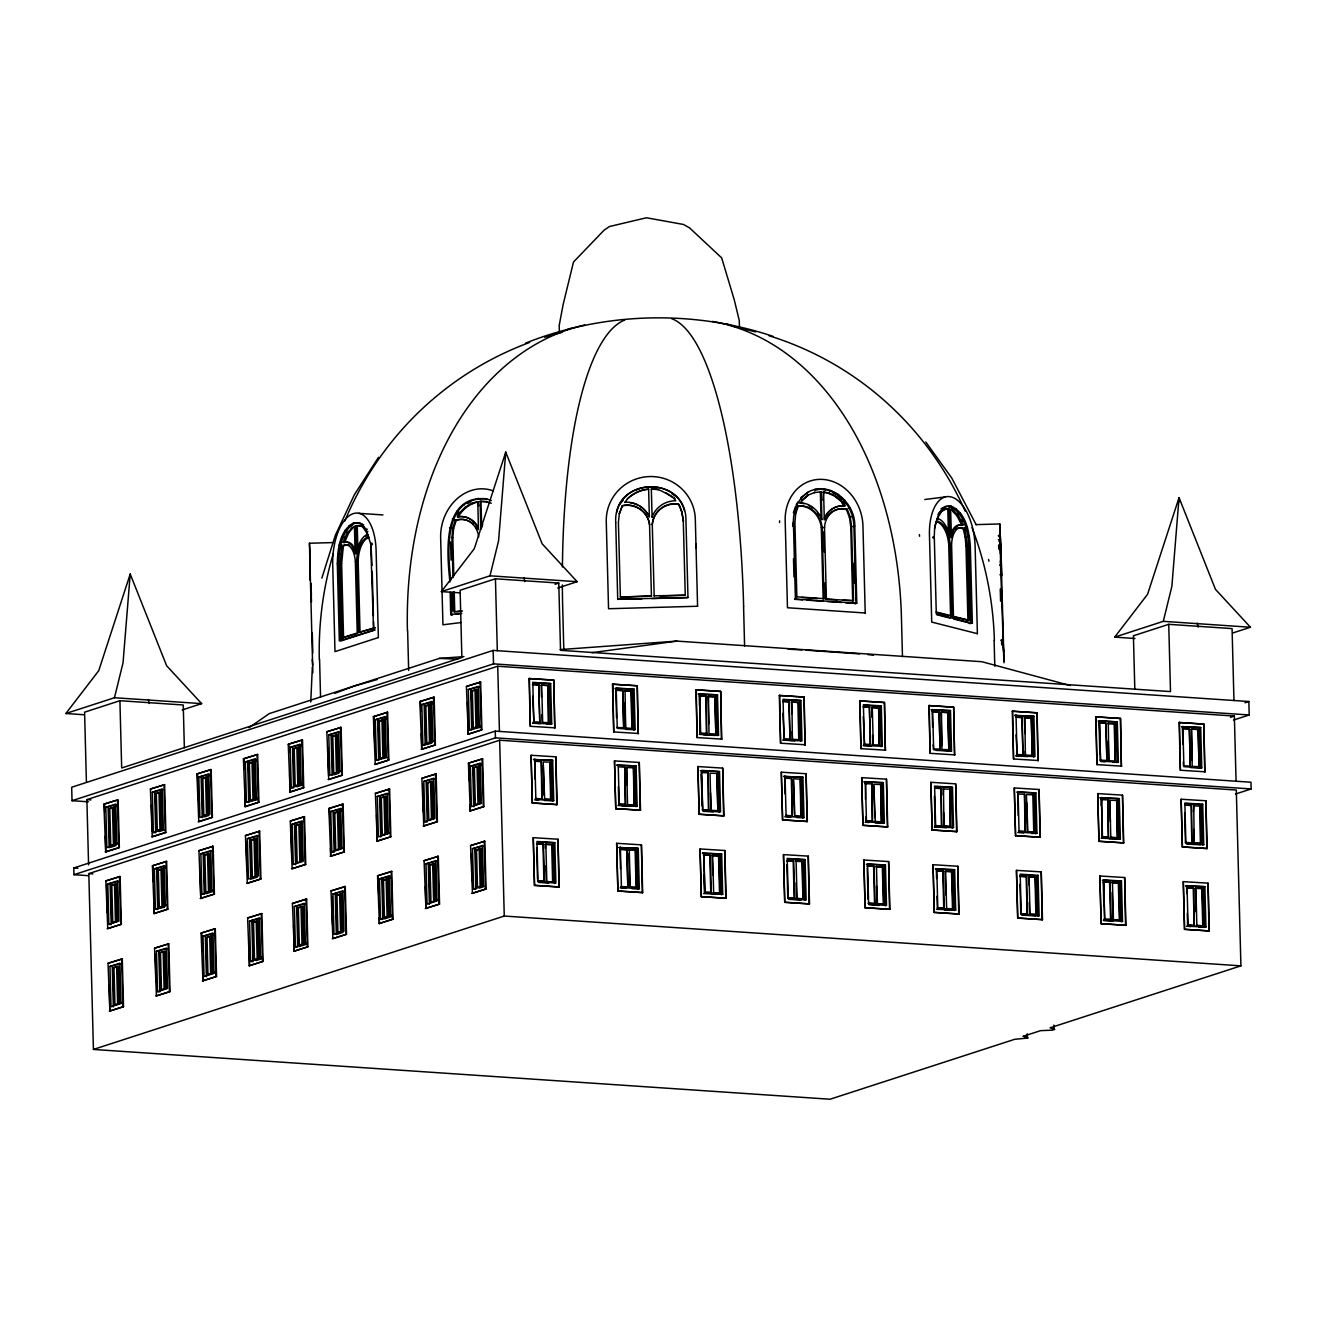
<?xml version="1.0" encoding="UTF-8"?>
<svg xmlns="http://www.w3.org/2000/svg" width="1317" height="1317" viewBox="0 0 1317 1317"><rect width="100%" height="100%" fill="white"/><g stroke="black" fill="none" stroke-linecap="round" stroke-linejoin="round"><path stroke-width="1.5" d="M333.283 542.571L309.446 543.246L312.837 672.757M975.963 524.627L999.817 523.952L1000.591 563.034M1000.36 553.7L1000.08 533.385L1000.574 541.271L998.829 541.303M359.475 522.816L355.014 523.079C341.021 530.8 339.177 549.403 338.831 563.808L340.84 640.984L375.082 629.872L339.325 640.885L337.317 563.692C337.662 549.288 339.506 530.702 353.499 522.964L359.475 522.816L362.274 524.232M356.825 633.707L342.091 637.905L340.148 563.544L341.86 546.127L343.358 546.226A22.504 10.882 -86.1 0 1 349.367 545.337M343.572 638.004L341.63 563.643L343.358 546.226M310.763 702.043L312.343 667.192M130.218 574.047L123.041 662.797L114.464 697.73L65.85 713.518L98.742 670.682L130.218 574.047L166.633 665.743L201.633 703.624L182.19 709.945M505.744 452.126L498.567 540.875L489.99 575.809L441.376 591.596L474.268 548.761L505.744 452.126L542.16 543.822L577.159 581.702L557.717 588.024M449.904 582.032C447.056 553.93 441.211 494.385 486.681 498.83C442.726 495.916 447.846 552.267 450.743 580.237M452.999 577.653L451.945 537.468L452.735 528.298L455.303 520.264L456.176 520.478A22.504 19.096 -75.8 0 1 473.593 524.347M453.805 575.858L452.818 537.682L453.608 528.529L456.176 520.478M802.744 599.877L794.563 599.317L795.419 599.054L793.394 521.861C793.229 510.403 797.987 498.6 807.98 492.36L800.934 497.694L801.773 497.414M798.349 506.008L797.509 506.271A22.504 19.327 72 0 1 821.298 527.491L823.158 598.922L823.998 598.659L822.121 527.228A22.504 19.327 72 0 0 798.349 506.008L795.715 513.498L794.908 522.47L796.851 596.815L796.028 597.095M615.697 522.322C613.426 475.783 686.124 474.976 685.943 520.067L687.984 597.556L651.849 598.56M619.369 513.35L618.397 522.421L620.373 597.062L651.438 596.189L649.544 524.479A22.504 22.175 -5.1 0 0 622.398 505.58L619.385 513.646L622.398 505.58M934.56 528.693L936.025 521.433A22.504 11.293 82.9 0 1 950.199 544.547L952.059 615.977L950.594 616.158L948.734 544.728A22.504 11.293 82.9 0 0 936.124 521.647M1179.538 501.711L1179.044 497.645L1147.568 594.296L1114.676 637.132L1163.29 621.344L1171.867 586.411L1179.044 497.645L1215.459 589.357L1250.459 627.238L1232.959 632.917M321.858 578.114L335.423 535.064L354.372 494.731L378.506 457.312M343.029 542.423L347.326 532.578L354.421 526.142L355.162 554.111A24.908 12.051 -86.1 0 0 343.029 542.423L344.527 542.522A24.908 12.051 -86.1 0 1 356.067 552.103M344.527 542.522L348.807 532.677L352.528 528.265L351.046 528.166M795.682 506.156L793.41 512.659L794.25 512.379M796.851 508.148L794.892 513.778L795.715 513.498M938.939 513.169L934.691 527.475L934.181 537.583L932.716 537.764M456.884 514.749L458.728 511.638L456.966 511.194M477.775 501.629L478.499 529.599A24.908 21.138 -75.8 0 0 457.427 516.676C461.559 509.02 469.165 503.193 477.775 501.629L478.746 505.86M457.427 516.676L458.3 516.906C462.432 509.251 470.037 503.423 478.647 501.859M798.118 501.793L796.258 504.526L797.098 504.246M804.127 503.752A24.908 21.401 72 0 0 799.666 503.127L808.375 495.027L801.823 499.983L802.662 499.703M684.412 510.552C675.407 477.264 623.204 480.079 616.685 512.445M623.254 500.197L619.978 504.016M624.9 502.485C629.806 494.352 639.354 489.809 648.622 489.068L649.347 517.038A24.908 24.562 -5.1 0 0 624.867 502.205M938.116 514.288L942.511 508.609L946.758 506.271L951.384 506.271C966.052 512.955 969.263 531.541 970.316 546.012L972.341 623.204L969.394 623.567M945.705 509.136L941.787 511.309L937.243 518.47A24.908 12.495 82.9 0 1 950.001 537.106L949.261 509.136L944.24 509.317L941.622 510.766M648.639 489.348C640.589 489.529 632.753 494.287 627.353 498.83M249.028 727.692L269.244 713.616L439.351 658.401L463.913 656.607M467.683 503.621L470.548 501.876M635.864 490.105L639.222 488.623M807.123 492.624C829.496 479.487 855.507 502.6 854.766 526.01L856.791 603.202L855.112 603.746M807.551 495.307L815.108 492.311L814.268 492.574L821.199 491.817L821.923 519.787A24.908 21.401 72 0 0 800.506 502.847M334.699 693.384L354.289 686.009L377.205 679.523M525.467 343.194C603.466 311.915 693.203 309.544 772.832 336.296M565.372 330.337L570.87 328.295M184.364 747.793L183.244 704.99L119.913 700.71L84.584 712.184L86.412 782.068M1233.963 700.529L1232.07 628.604L1168.739 624.324L1170.5 691.59L560.532 650.335L558.77 583.069L495.439 578.789L460.11 590.263L461.872 657.529L121.674 767.976L119.913 700.71M342.091 637.905L357.22 632.983L355.36 561.552A22.504 10.882 -86.1 0 0 341.86 546.127M358.553 632.555L375.18 627.748L358.553 632.555L356.693 561.124A22.504 10.882 -86.1 0 1 369.155 537.27M815.272 489.397L814.416 489.677L823.158 488.755M821.199 491.817L820.359 492.081L821.051 518.058M822.96 500.23L823.586 491.982C832.311 493.052 840.328 498.402 844.938 505.86A24.908 21.401 72 0 0 824.31 519.952L823.586 491.982M829.447 491.011L831.109 490.467M822.746 492.245L829.726 493.299M555.05 584.287L558.77 583.069M838.583 494.435L836.921 494.978L842.106 499.703M828.887 493.562L836.624 496.937M845.07 500.345L843.39 500.888L845.415 503.884M835.785 497.217L842.6 502.403M793.394 521.861L792.653 526.191M824.343 517.993A24.908 21.401 72 0 1 844.098 506.123L844.938 505.86M848.444 508.378L850.123 507.835M825.874 519.079A22.504 19.327 72 0 1 846.436 509.58L847.259 509.317L850.288 517.186L851.572 526.29L853.515 600.651L842.995 600.272M852.692 600.931L850.749 526.57L849.449 517.466L850.288 517.186M851.72 516.923L853.4 516.379M821.298 527.491L822.121 527.228M823.685 527.656L824.508 527.393A22.504 19.327 72 0 1 847.259 509.317M850.749 526.57L851.572 526.29M853.087 526.553L854.766 526.01M1233.601 720.037L1249.207 714.966L1248.862 701.517L493.151 650.417L71.678 787.253L72.023 800.703L88.404 801.806M72.023 800.703L493.513 663.867L1249.207 714.966M88.585 864.857L86.873 799.617L497.727 666.237L1234.358 716.053L1236.07 781.277M103.878 804.16L118.102 799.765L119.353 847.539L105.739 851.951L103.878 804.16L116.159 800.407M150.401 789.048L164.625 784.669L165.876 832.426L152.262 836.855L150.401 789.048L164.625 784.669M196.908 773.952L211.148 769.556L212.399 817.33L198.785 821.742L196.908 773.952L211.148 769.556M243.431 758.839L257.671 754.46L258.922 802.218L245.308 806.646L243.431 758.839L257.671 754.46M288.258 744.286L302.498 739.907L303.75 787.665L290.135 792.093L288.258 744.286L302.498 739.907M326.846 731.758L341.087 727.379L342.338 775.137L328.723 779.565L326.846 731.758L341.087 727.379M373.37 716.662L387.61 712.267L388.861 760.041L375.246 764.453L373.37 716.662L387.61 712.267M419.893 701.549L434.133 697.17L435.384 744.928L421.753 749.357L419.893 701.549L434.133 697.17M466.416 686.453L480.656 682.058L481.907 729.832L468.276 734.244L466.416 686.453L480.656 682.058M105.804 807.255L115.764 804.029L116.818 844.378L106.858 847.621L105.804 807.255L116.423 804.72M152.311 792.159L162.287 788.916L163.341 829.282L153.381 832.525L152.311 792.159L162.946 789.624M198.834 777.046L208.81 773.82L209.864 814.169L199.904 817.413L198.834 777.046L209.469 774.511M245.357 761.95L255.333 758.707L256.387 799.073L246.427 802.316L245.357 761.95L255.975 759.415M290.184 747.398L300.161 744.154L301.214 784.52L291.255 787.747L290.184 747.398L300.819 744.862M328.773 734.87L338.749 731.626L339.802 771.992L329.843 775.219L328.773 734.87L339.407 732.334M375.296 719.757L385.272 716.53L386.325 756.88L376.366 760.123L375.296 719.757L385.914 717.222M421.819 704.661L431.795 701.418L432.849 741.784L422.889 745.01L421.819 704.661L432.437 702.126M468.342 689.548L478.318 686.322L479.372 726.671L469.395 729.914L468.342 689.548L478.96 687.013M108.916 808.704L112.472 807.551L113.443 844.839L109.887 845.991L108.916 808.704L113.361 807.617M113.805 807.123L114.694 807.189L115.666 844.46L114.777 844.411L113.805 807.123L117.361 805.971M160.855 829.792L156.41 830.895L155.439 793.608L159.884 792.505L160.032 798.398M201.945 778.495L206.407 777.409L201.945 778.495L202.933 815.783L207.378 814.696L207.016 800.95M206.835 776.915L207.74 776.981L208.712 814.252L207.823 814.202L206.835 776.915L210.407 775.762M248.469 763.399L252.041 762.247L253.012 799.518L249.456 800.687L248.469 763.399L252.93 762.296M253.358 761.802L254.263 761.868L255.235 799.156L254.346 799.09L253.358 761.802L256.93 760.65M293.296 748.846L296.868 747.694L297.84 784.965L294.284 786.134L293.296 748.846L297.757 747.743M298.185 747.249L299.091 747.315L300.062 784.603L299.173 784.537L298.185 747.249L301.758 746.097M337.317 772.503L332.872 773.606L331.884 736.318L336.345 735.215L336.493 741.109M378.407 721.206L382.868 720.119L378.407 721.206L379.395 758.493L383.84 757.407L383.477 743.661M384.284 756.913L383.296 719.625L386.869 718.473M424.93 706.11L428.502 704.957L429.474 742.228L425.918 743.397L424.93 706.11L429.391 705.007M429.819 704.513L430.725 704.579L431.696 741.866L430.807 741.8L429.819 704.513L433.392 703.36M476.886 727.198L472.441 728.285L471.453 690.997L475.914 689.91L476.112 697.763M155.439 793.608L159.884 792.505M331.884 736.318L336.345 735.215M471.453 690.997L475.914 689.91M555.099 727.84L530.323 726.293L529.072 678.535L553.848 680.082L554.753 727.955L553.848 680.082M538.785 684.988L539.772 722.276L538.785 684.988L532.414 684.56M541.485 696.923L541.172 685.153L548.053 685.416L548.53 722.868L548.053 685.416M533.484 682.897L550.671 683.556L551.724 723.922L546.456 724.07M825.117 582.756L825.545 599.087L853.515 600.651M114.777 844.411L118.332 843.259M156.41 830.895L159.966 829.726L158.995 792.455M202.933 815.783L207.378 814.696M254.346 799.09L257.902 797.937M299.173 784.537L302.729 783.385M332.872 773.606L336.428 772.437L335.456 735.166M337.761 772.009L338.65 772.075L337.679 734.787L336.773 734.721L337.761 772.009L341.317 770.857M379.395 758.493L383.84 757.407M430.807 741.8L434.363 740.648M472.441 728.285L475.997 727.132L475.025 689.845M477.33 726.704L478.219 726.754L477.248 689.482L476.342 689.417L477.33 726.704L480.886 725.535M109.887 845.991L114.332 844.905L113.443 844.839M249.456 800.687L253.901 799.584L253.012 799.518M294.284 786.134L298.729 785.031L297.84 784.965M425.918 743.397L430.363 742.294L429.474 742.228M638.515 733.487L613.738 731.939L612.487 684.182L637.263 685.713L638.169 733.585L637.263 685.713M110.826 847.243L115.814 845.613M159.011 831.603L163.999 829.973M203.872 817.034L208.86 815.404M246.427 802.316L257.045 799.765M296.885 786.825L301.873 785.212M333.81 774.84L338.798 773.227M376.366 760.123L386.984 757.588M426.856 744.632L431.844 743.018M469.395 729.914L480.03 727.379M105.13 851.918L119.353 847.539M151.636 836.805L165.876 832.426M198.159 821.709L212.399 817.33M244.682 806.597L258.922 802.218M289.51 792.044L303.75 787.665M328.098 779.516L342.338 775.137M374.621 764.42L388.861 760.041M421.144 749.307L435.384 744.928M467.667 734.211L481.907 729.832M616.537 717.666L615.829 690.207L622.711 690.47L623.682 727.758L622.711 690.47M88.305 875.673L73.966 874.702L73.785 867.969L495.274 731.133L1250.969 782.232L1251.15 788.949L1235.544 794.019M631.469 691.063L624.587 690.799L631.469 691.063L631.946 728.515L630.975 691.227M532.71 696.331L533.879 721.683M614.924 688.412L634.086 689.203L635.14 729.552L625.904 729.437M551.724 723.922L532.562 723.132L540.513 723.659M530.323 726.293L529.418 678.436M549.041 722.704L542.16 722.44L541.945 714.588M73.966 874.702L495.439 737.849L1251.15 788.949M88.815 873.615L499.653 740.22L1236.301 790.035L1240.91 965.855L1050.061 1027.82L1054.769 1029.384L1052.382 1030.157L1040.578 1030.651L1022.93 1036.38L1026.503 1036.627L1024.791 1037.187L1028.149 1038.026L1014.666 1039.311L830.056 1099.234L93.425 1049.435L88.815 873.615L92.914 873.895M105.887 880.892L120.11 876.513L121.362 924.271L107.747 928.699L105.887 880.892L120.11 876.513M152.41 865.796L166.633 861.4L167.885 909.174L154.27 913.586L152.41 865.796L166.633 861.4M198.933 850.683L213.156 846.304L214.408 894.062L200.793 898.49L198.933 850.683L213.156 846.304M245.439 835.587L259.679 831.192L260.931 878.966L247.316 883.378L245.439 835.587L259.679 831.192M290.283 821.034L304.507 816.639L305.758 864.413L292.144 868.825L290.283 821.034L304.507 816.639M328.871 808.506L343.095 804.111L344.346 851.885L330.732 856.297L328.871 808.506L343.095 804.111M375.378 793.394L389.618 789.015L390.869 836.772L377.255 841.201L375.378 793.394L389.618 789.015M421.901 778.298L436.141 773.902L437.392 821.676L423.778 826.088L421.901 778.298L436.141 773.902M468.424 763.185L482.664 758.806L483.915 806.564L470.284 810.992L468.424 763.185L482.664 758.806M721.93 739.117L697.154 737.586L695.903 689.812L720.679 691.359L721.584 739.232L720.679 691.359M107.813 884.003L117.773 880.76L118.826 921.126L108.867 924.353L107.813 884.003L118.431 881.468M154.336 868.891L164.296 865.664L165.349 906.014L155.39 909.257L154.336 868.891L164.954 866.356M200.843 853.795L210.819 850.552L211.872 890.918L201.913 894.144L200.843 853.795L211.477 851.259M247.366 838.682L257.342 835.455L258.395 875.805L248.436 879.048L247.366 838.682L258 836.147M292.193 824.129L302.169 820.903L303.223 861.252L293.263 864.495L292.193 824.129L302.828 821.594M330.781 811.601L340.757 808.375L341.811 848.724L331.851 851.967L330.781 811.601L341.416 809.066M377.304 796.505L387.28 793.262L388.334 833.628L378.374 836.855L377.304 796.505L387.939 793.953M423.827 781.393L433.803 778.166L434.857 818.515L424.897 821.759L423.827 781.393L434.445 778.857M470.35 766.296L480.326 763.053L481.38 803.419L471.42 806.646L470.35 766.296L480.968 763.745M717.502 694.833L698.339 694.043L717.502 694.833L718.555 735.199L717.255 735.61L716.201 695.261M110.924 885.452L114.48 884.3L115.452 921.571L111.896 922.74L110.924 885.452L115.369 884.349M157.447 870.339L161.003 869.187L161.975 906.475L158.419 907.627L157.447 870.339L161.892 869.253M162.337 868.759L163.226 868.825L164.197 906.096L163.308 906.047L162.337 868.759L165.893 867.607M207.526 854.091L208.498 891.362L204.942 892.531L203.97 855.243L207.526 854.091L208.415 854.14L208.728 865.911M250.477 840.131L254.938 839.044L250.477 840.131L251.465 877.418L252.354 877.484L251.382 840.197M295.321 825.578L299.766 824.491L295.321 825.578L296.292 862.865L297.181 862.931L296.21 825.644M333.909 813.05L337.465 811.898L338.436 849.185L334.88 850.338L333.909 813.05L338.354 811.963M338.798 811.47L339.687 811.519L340.659 848.807L339.77 848.757L338.798 811.47L342.354 810.317M385.848 834.138L381.403 835.241L380.415 797.954L383.988 796.785L384.877 796.851L385.239 810.597M426.938 782.841L431.4 781.755L426.938 782.841L427.926 820.129L432.371 819.026L432.174 811.19M473.462 767.745L477.034 766.593L478.005 803.864L474.449 805.033L473.462 767.745L477.923 766.642M478.351 766.148L479.256 766.214L480.228 803.502L479.339 803.436L478.351 766.148L481.923 764.996M203.97 855.243L208.415 854.14M380.415 797.954L384.877 796.851M699.492 705.649L699.228 695.837L706.11 696.117L706.587 733.553L706.11 696.117M708.727 723.906L708.003 696.43L714.884 696.709L715.855 733.981L714.884 696.709M531.08 755.283L532.331 803.041L531.08 755.283L555.856 756.814L557.107 804.588L532.331 803.041M616.8 727.478L623.682 727.758M613.738 731.939L612.833 684.066M624.9 702.57L625.559 728.071L625.081 690.635M552.679 760.304L533.517 759.514L552.679 760.304L553.733 800.654L544.497 800.538M534.883 778.956L534.916 761.144M555.856 756.814L556.762 804.687M541.303 761.572L541.781 799.024L535.393 798.579L542.275 798.859L541.303 761.572L534.422 761.292M550.062 762.164L550.539 799.617L544.168 799.172L551.049 799.452L550.062 762.164L543.18 761.901L544.662 799.007M805.346 744.763L780.569 743.216L779.318 695.458L804.094 697.006L805 744.879L804.094 697.006M789.031 701.912L790.002 739.199L789.031 701.912L782.644 701.484M163.308 906.047L166.864 904.878M213.387 889.782L209.831 890.934L208.86 853.646L209.749 853.712L210.72 891M251.465 877.418L255.91 876.332L255.712 868.479M296.292 862.865L300.737 861.762L300.49 851.951M339.77 848.757L343.325 847.588M381.403 835.241L384.959 834.073L383.988 796.785M386.293 833.645L387.182 833.71L386.21 796.423L385.305 796.357L386.293 833.645L389.848 832.492M427.926 820.129L432.371 819.026M791.731 713.847L791.418 702.076L798.3 702.34L798.777 739.792L798.3 702.34M116.094 911.825L116.34 921.637L112.785 922.789L111.813 885.501M334.88 850.338L339.325 849.235L338.436 849.185M474.449 805.033L478.894 803.93L478.005 803.864M155.39 909.257L164.345 907.248M205.88 893.766L212.531 891.609M257.391 877.04L250.74 879.196L249.687 838.847M614.496 760.913L615.747 808.687L614.496 760.913L639.272 762.461L640.523 810.218L615.747 808.687M700.002 725.272L700.216 733.125L699.739 695.672M783.73 699.821L800.901 700.479L801.971 740.845L782.808 740.055L794.711 740.862M699.393 734.409L718.555 735.199M107.138 928.65L121.362 924.271M153.661 913.554L167.885 909.174M200.168 898.441L214.408 894.062M246.691 883.345L260.931 878.966M291.534 868.792L305.758 864.413M330.123 856.264L344.346 851.885M376.629 841.151L390.869 836.772M423.152 826.055L437.392 821.676M469.675 810.943L483.915 806.564M697.154 737.586L696.249 689.713M636.095 765.934L616.932 765.144L636.095 765.934L637.148 806.3L621.953 805.774M618.332 766.774L624.719 767.202L625.69 804.489L618.809 804.226L618.348 786.562M624.719 767.202L625.196 804.654M639.272 762.461L640.177 810.334M626.596 767.531L627.567 804.819L634.465 805.082L633.477 767.811L626.596 767.531L627.057 785.195M633.477 767.811L633.954 805.247M885.715 750.196L860.939 748.649L859.688 700.891L884.464 702.438L885.37 750.311L884.464 702.438M869.401 707.344L870.389 744.632L869.401 707.344L863.03 706.916M872.052 717.321L871.788 707.509L878.669 707.772L879.147 745.224L878.669 707.772M880.003 706.34L881.287 705.912L882.341 746.278L881.057 746.69L880.003 706.34L864.1 705.253M697.911 766.56L699.162 814.318L697.911 766.56L722.687 768.107L723.938 815.865L699.162 814.318M782.957 713.254L784.125 738.607M780.569 743.216L779.664 695.343M792.192 731.511L792.39 739.364L791.912 701.912M108.043 963.287L122.283 958.908L123.518 1006.665L109.904 1011.094L108.043 963.287L122.283 958.908M154.566 948.191L168.79 943.812L170.041 991.569L156.427 995.998L154.566 948.191L168.79 943.812M201.089 933.078L215.313 928.699L216.564 976.457L202.95 980.885L201.089 933.078L215.313 928.699M247.612 917.982L261.836 913.603L263.087 961.361L249.473 965.789L247.612 917.982L261.836 913.603M292.44 903.429L306.663 899.05L307.915 946.808L294.3 951.22L292.44 903.429L306.663 899.05M331.028 890.901L345.252 886.522L346.503 934.28L332.888 938.692L331.028 890.901L345.252 886.522M377.551 875.789L391.775 871.41L393.026 919.167L379.411 923.596L377.551 875.789L391.775 871.41M424.074 860.692L438.298 856.313L439.549 904.071L425.934 908.483L424.074 860.692L438.298 856.313M470.581 845.58L484.821 841.201L486.072 888.959L472.457 893.387L470.581 845.58L484.821 841.201M109.969 966.398L119.929 963.171L120.983 1003.521L111.023 1006.764L109.969 966.398L120.588 963.863M156.493 951.302L166.452 948.059L167.506 988.425L157.546 991.652L156.493 951.302L167.111 948.75M203.016 936.189L212.975 932.963L214.029 973.312L204.069 976.556L203.016 936.189L213.634 933.654M249.522 921.093L259.498 917.85L260.552 958.216L250.592 961.443L249.522 921.093L260.157 918.542M294.366 906.54L304.326 903.297L305.379 943.647L295.42 946.89L294.366 906.54L304.984 903.989M332.954 893.996L342.914 890.769L343.967 931.119L334.008 934.362L332.954 893.996L343.572 891.461M379.477 878.9L389.437 875.657L390.49 916.023L380.531 919.266L379.477 878.9L390.095 876.365M425.984 863.804L435.96 860.561L437.014 900.91L427.054 904.153L425.984 863.804L436.618 861.252M472.507 848.691L482.483 845.448L483.537 885.814L473.577 889.057L472.507 848.691L483.125 846.156M708.612 810.301L708.134 772.849L708.612 810.301L702.224 809.873M722.687 768.107L723.593 815.964M1168.739 624.324L1133.41 635.782L1134.81 688.791M118.514 1004.031L114.052 1005.134L113.081 967.847L116.637 966.694L117.526 966.744L117.888 980.49M159.604 952.751L164.049 951.648L159.604 952.751L160.575 990.022L165.02 988.935L164.823 981.083M206.127 937.638L209.683 936.486L210.654 973.773L207.098 974.926L206.127 937.638L210.572 936.535M211.016 936.058L211.905 936.107L212.877 973.395L211.988 973.329L211.016 936.058L214.572 934.889M256.206 921.373L257.177 958.661L253.621 959.813L252.65 922.542L256.206 921.373L257.095 921.439L257.457 935.169M301.033 906.82L302.005 944.108L298.449 945.26L297.477 907.973L301.033 906.82L301.922 906.886L302.235 918.657M336.065 895.445L340.51 894.358L336.065 895.445L337.037 932.732L337.926 932.798L336.954 895.511M382.589 880.349L386.144 879.196L387.116 916.467L383.56 917.636L382.589 880.349L387.033 879.246M392.005 914.887L388.449 916.039L387.478 878.752L391.034 877.599M434.528 901.437L430.083 902.524L429.095 865.236L432.667 864.084L433.556 864.15L433.968 879.838M475.618 850.14L480.079 849.037L475.618 850.14L476.606 887.428L481.051 886.325L480.952 882.406M113.081 967.847L117.526 966.744M252.65 922.542L257.095 921.439M297.477 907.973L301.922 906.886M429.095 865.236L433.556 864.15M618.809 804.226L625.69 804.489M700.348 770.791L719.51 771.581L720.564 811.93L702.685 810.729L701.632 770.363L719.51 771.581M617.986 805.51L637.148 806.3M716.892 773.441L717.864 810.729L716.892 773.441L710.011 773.178L710.982 810.465L710.522 792.801M954.907 754.871L930.131 753.34L928.88 705.566L953.656 707.114L954.562 754.987L953.656 707.114M533.253 837.678L534.504 885.436L533.253 837.678L558.013 839.225L559.264 886.983L534.504 885.436M950.479 710.587L931.317 709.797L950.479 710.587L951.533 750.953L936.338 750.427M932.617 727.297L932.206 711.592L939.087 711.871L940.075 749.143L939.087 711.871M941.853 745.554L940.98 712.184L947.861 712.464L948.833 749.735L947.861 712.464M543.46 843.967L536.579 843.703L543.46 843.967L544.431 881.254L537.55 880.974L544.431 881.254M558.013 839.225L558.935 887.082M545.452 848.214L545.337 844.296L552.218 844.559L552.696 882.011L552.218 844.559M537.665 842.04L554.836 842.699L555.889 883.048L538.011 881.847L536.957 841.481L554.836 842.699M863.277 716.728L864.495 744.039M882.341 746.278L863.178 745.488L871.13 746.015M781.327 772.206L782.578 819.964L781.327 772.206L806.103 773.737L807.354 821.495L782.578 819.964M879.657 745.06L872.776 744.796L872.513 734.985M860.939 748.649L860.034 700.776M802.926 777.211L783.747 776.437L802.926 777.211L803.979 817.577L796.719 817.594M785.064 793.921L785.162 778.051M791.533 778.495L792.011 815.931L791.533 778.495L784.652 778.215M806.103 773.737L807.008 821.61M800.308 779.088L800.785 816.524L794.398 816.096L801.279 816.375L800.308 779.088L793.427 778.808L794.892 815.931M1038.323 760.518L1013.547 758.971L1012.296 711.213L1037.072 712.76L1037.977 760.633L1037.072 712.76M114.052 1005.134L117.608 1003.982L116.637 966.694M118.942 1003.538L119.831 1003.603L118.859 966.316L117.97 966.266L118.942 1003.538L122.497 1002.385M160.575 990.022L165.02 988.935M211.988 973.329L215.544 972.176M258.511 958.233L259.4 958.299L258.428 921.011L257.539 920.945L258.511 958.233L262.067 957.08M306.894 942.528L303.338 943.68L302.367 906.392L303.256 906.458L304.227 943.729M337.037 932.732L341.482 931.646L341.333 925.752M430.083 902.524L433.639 901.371L432.667 864.084M434.972 900.943L435.861 900.993L434.89 863.722L434.001 863.656L434.972 900.943L438.528 899.791M476.606 887.428L481.051 886.325M207.098 974.926L211.543 973.823L210.654 973.773M256.222 960.521L261.21 958.908M299.387 946.511L306.038 944.355M342.963 932.37L336.312 934.527L335.259 894.161M384.498 918.871L391.149 916.714M479.207 888.135L484.195 886.506M616.652 843.308L617.903 891.082L616.652 843.308L641.428 844.856L642.68 892.613L617.903 891.082M1033.878 716.234L1014.716 715.444L1033.878 716.234L1034.948 756.6L1015.786 755.81L1027.688 756.6M109.295 1011.061L123.518 1006.665M155.818 995.948L170.041 991.569M202.341 980.852L216.564 976.457M248.864 965.74L263.087 961.361M293.691 951.187L307.915 946.808M332.279 938.659L346.503 934.28M378.802 923.546L393.026 919.167M425.309 908.45L439.549 904.071M471.832 893.338L486.072 888.959M638.251 848.329L619.089 847.539L638.251 848.329L639.305 888.695L632.061 888.712M1022.008 717.666L1022.98 754.954L1022.008 717.666L1015.621 717.238M620.505 868.957L619.994 849.333L626.876 849.613L627.847 886.884L626.876 849.613M1024.807 733.52L1024.396 717.831L1031.277 718.094L1032.248 755.382L1031.277 718.094M933.078 744.961L933.687 748.715M641.428 844.856L642.334 892.728M635.634 850.206L628.752 849.926L635.634 850.206L636.621 887.477L629.74 887.214L636.621 887.477M930.131 753.34L929.226 705.468M861.697 777.639L862.948 825.397L861.697 777.639L886.473 779.17L887.724 826.928L862.948 825.397M553.206 881.847L546.325 881.567L545.913 865.878M883.295 782.66L864.133 781.87L883.295 782.66L884.349 823.01L875.114 822.895M865.45 799.353L865.532 783.5M872.397 821.364L871.92 783.928L872.397 821.364L866.01 820.935L865.911 817.017M886.473 779.17L887.378 827.043M880.678 784.52L881.155 821.956L874.784 821.528L881.666 821.808L880.678 784.52L873.797 784.241L875.278 821.364M1121.738 766.148L1096.962 764.617L1095.711 716.86L1120.487 718.391L1121.393 766.264L1120.487 718.391M700.068 848.955L701.319 896.712L700.068 848.955L724.844 850.502L726.095 898.26L701.319 896.712M93.425 1049.435L504.263 916.039L1240.91 965.855M1099.86 754.279L1099.036 722.868L1105.918 723.148L1106.889 760.436L1105.918 723.148M721.667 853.976L702.504 853.186L721.667 853.976L722.72 894.342L711.493 894.078M1114.692 723.741L1107.811 723.461L1114.692 723.741L1115.17 761.177L1114.182 723.906M710.291 855.243L703.41 854.98L710.291 855.243L711.262 892.531L705.978 892.366M930.889 782.314L932.14 830.072L930.889 782.314L955.665 783.845L956.916 831.62L932.14 830.072M1016.082 734.902L1017.103 754.361M1098.131 721.09L1117.293 721.881L1118.363 762.23L1113.095 762.378M724.844 850.502L725.749 898.375M712.678 875.196L712.168 855.573L719.049 855.836L720.02 893.124L713.139 892.86L720.02 893.124M1013.547 758.971L1012.641 711.098M1025.268 751.184L1025.367 755.118L1024.889 717.666M712.168 855.573L719.049 855.836M934.724 788.175L941.112 788.603L941.589 826.055L935.202 825.611L934.428 796.176M941.112 788.603L941.589 826.055M955.665 783.845L956.57 831.718M943.137 794.81L943.482 788.768L943.96 826.203L943.598 812.474M935.3 786.677L952.487 787.336L953.541 827.685L934.379 826.895L946.297 827.702M950.347 826.648L949.87 789.196L950.347 826.648L943.96 826.203M866.01 820.935L872.891 821.215M1205.137 771.795L1180.378 770.247L1179.127 722.49L1203.886 724.037L1204.808 771.91L1203.886 724.037M1244.96 702.784L1248.862 701.517M783.483 854.601L784.734 902.359L783.483 854.601L808.259 856.132L809.511 903.906L784.734 902.359M1200.709 727.511L1181.547 726.721L1200.709 727.511L1201.763 767.877L1190.552 767.613M1182.864 744.22L1182.452 728.515L1189.333 728.778L1190.305 766.066L1189.333 728.778M1192.033 760.502L1191.226 729.108L1198.108 729.371L1199.079 766.659L1198.108 729.371M1230.457 717.321L1234.358 716.053M1014.304 787.945L1015.555 835.719L1014.304 787.945L1039.08 789.492L1040.331 837.25L1015.555 835.719M793.69 860.89L786.809 860.627L793.69 860.89L794.678 898.178L787.796 897.898M808.259 856.132L809.165 904.005M802.465 861.483L795.583 861.219L802.465 861.483L802.942 898.935L801.971 861.647M1096.962 764.617L1096.057 716.744M1108.272 741.125L1108.782 760.749L1108.305 723.313M711.262 892.531L704.381 892.268L703.92 874.603M787.895 858.964L805.082 859.622L806.136 899.972L788.257 898.77L787.204 858.404L805.082 859.622M703.558 893.552L722.72 894.342M1018.206 815.552L1018.14 793.805M1024.511 794.25L1024.988 831.685L1018.617 831.257L1025.499 831.521L1024.511 794.25L1017.629 793.97M1039.08 789.492L1039.986 837.365M935.202 825.611L942.083 825.891M1016.724 792.175L1035.903 792.966L1036.956 833.332L1031.688 833.48M1033.763 832.278L1033.285 794.842L1033.763 832.278L1027.375 831.85L1026.601 802.415M863.87 860.034L865.104 907.792L863.87 860.034L888.629 861.565L889.88 909.339L865.104 907.792M874.076 866.323L867.195 866.059L874.076 866.323L875.048 903.61L868.166 903.33M888.629 861.565L889.551 909.438M1097.719 793.591L1098.971 841.349L1097.719 793.591L1122.496 795.139L1123.747 842.896L1098.971 841.349M882.834 866.915L875.953 866.652L882.834 866.915L883.822 904.203L876.941 903.923L876.48 886.275M866.29 864.265L885.452 865.055L886.506 905.405L868.627 904.203L867.574 863.837L885.452 865.055M1180.378 770.247L1179.456 722.375M1119.302 798.612L1100.139 797.822L1119.302 798.612L1120.372 838.978L1109.144 838.715M796.143 882.802L796.555 898.49L803.436 898.77M1101.21 805.494L1101.539 799.452L1102.016 836.904L1101.671 823.158M1108.404 837.332L1107.926 799.88L1108.404 837.332L1102.016 836.904M1122.496 795.139L1123.401 843.012M1109.819 800.209L1110.791 837.497L1117.672 837.76L1116.701 800.473L1109.819 800.209L1110.379 821.792M1116.701 800.473L1117.178 837.925M1027.375 831.85L1034.257 832.114M933.045 864.709L934.296 912.467L933.045 864.709L957.821 866.257L959.072 914.014L934.296 912.467M954.644 869.73L935.482 868.94L954.644 869.73L955.698 910.096L944.47 909.833M936.585 878.587L936.387 870.735L943.268 870.998L944.24 908.286L937.358 908.022L937.046 896.235M936.387 870.735L943.268 870.998M957.821 866.257L958.727 914.13M945.771 894.869L945.145 871.327L952.026 871.591L952.998 908.878L946.116 908.615L952.998 908.878M945.145 871.327L952.026 871.591M1181.135 799.238L1182.386 846.996L1181.135 799.238L1205.911 800.769L1207.146 848.527L1182.386 846.996M876.941 903.923L883.822 904.203M1184.954 805.099L1191.342 805.527L1191.819 842.962L1185.432 842.534L1184.674 813.099M1191.342 805.527L1191.819 842.962M1205.911 800.769L1206.816 848.642M1193.383 811.733L1193.729 805.691L1194.206 843.127L1193.844 829.397M1201.433 804.671L1202.717 804.259L1203.771 844.609L1202.487 845.037L1201.433 804.671L1185.547 803.6M1101.193 838.188L1120.372 838.978M1200.594 843.555L1200.116 806.119L1200.594 843.555L1194.206 843.127M1016.461 870.356L1017.712 918.114L1016.461 870.356L1041.237 871.887L1042.488 919.645L1017.712 918.114M1026.667 876.645L1019.786 876.365L1026.667 876.645L1027.145 914.08L1020.774 913.652L1020 884.217M1041.237 871.887L1042.142 919.76M1028.758 884.81L1028.561 876.957L1035.442 877.237L1036.413 914.525L1029.532 914.245L1029.236 902.474M937.358 908.022L944.24 908.286M1036.759 875.789L1038.059 875.377L1039.113 915.727L1037.812 916.155L1036.759 875.789L1020.873 874.718M936.535 909.306L955.698 910.096M1028.561 876.957L1035.442 877.237M1185.432 842.534L1192.313 842.814M1099.876 875.986L1101.127 923.744L1099.876 875.986L1124.652 877.534L1125.903 925.291L1101.127 923.744M1103.827 905.553L1103.202 882.011L1110.083 882.275L1111.071 919.562L1104.189 919.299L1111.071 919.562M1103.202 882.011L1110.083 882.275M1124.652 877.534L1125.558 925.407M1118.857 882.867L1111.976 882.604L1118.857 882.867L1119.829 920.155L1116.141 920.106M1020.774 913.652L1027.655 913.932M1120.174 881.435L1121.458 881.007L1122.528 921.373L1121.228 921.785L1120.174 881.435L1102.296 880.217M1029.532 914.245L1036.413 914.525M1183.292 881.633L1184.543 929.39L1183.292 881.633L1208.068 883.164L1209.319 930.938L1184.543 929.39M1204.874 886.654L1185.712 885.864L1204.874 886.654L1205.944 927.003L1198.684 927.02M1186.765 893.535L1186.617 887.658L1193.498 887.921L1193.976 925.374L1193.498 887.921M1208.068 883.164L1208.973 931.037M1196.001 911.792L1195.392 888.251L1202.273 888.514L1203.244 925.802L1196.363 925.522L1203.244 925.802M1195.392 888.251L1202.273 888.514M1119.829 920.155L1112.947 919.892L1112.223 892.416M1187.292 913.158L1187.588 924.929L1194.47 925.209M1205.944 927.003L1186.765 926.213L1190.749 926.493M591.942 652.689L676.889 641.099L981.873 661.71L1070.309 685.564M924.797 499.489L945.26 496.937M951.384 506.271L948.421 506.633L953.113 509.004L956.06 508.625M942.511 508.609L941.029 508.806L945.277 506.452L949.886 506.452C964.571 513.136 967.765 531.739 968.835 546.209L970.859 623.385L953.788 619.056M944.24 509.317L949.261 509.136M940.322 511.49L941.787 511.309M949.936 537.649L951.401 537.468A24.908 12.495 82.9 0 1 963.336 525.088L958.364 515.507L954.282 511.309L952.817 511.49L956.899 515.704L961.871 525.269M957.541 513.548L960.488 513.186M956.899 515.704L958.364 515.507M961.41 519.985L964.357 519.622M960.472 521.631L961.937 521.45M964.456 527.87L967.402 527.508M955.599 529.286A22.504 11.293 82.9 0 1 963.27 528.907L964.735 528.726L967.452 546.028L969.394 620.389L951.993 616.521M932.798 537.056L934.28 536.859L936.305 614.051L972.341 623.204M967.929 536.48L969.411 536.299M963.27 528.907L965.131 537.023L966.596 536.842M948.734 544.728L950.199 544.547M967.929 620.57L965.987 546.209L967.452 546.028M968.835 546.209L970.316 546.012M461.51 610.858L453.888 611.812L453.361 591.728M456.67 611.796L462.382 611.088M450.167 592.189L450.743 614.545L460.802 613.278M455.666 614.265L461.691 613.508M461.049 622.529L442.94 624.801L440.652 537.748A44.531 37.798 -75.8 0 1 493.381 490.928M815.569 489.792L819.503 489.463M560.169 649.594L676.889 641.099M363.08 527.475L367.805 534.373A24.908 12.051 -86.1 0 0 356.495 553.683L355.755 525.713L360.677 525.615L364.562 527.574L359.195 525.516M355.755 525.713L360.677 525.615M998.319 535.476L1000.047 535.426M998.615 536.447L1000.36 536.398M998.352 539.756L1000.08 539.707M998.451 545.995L1000.196 545.946M999.093 548.02L1000.821 547.971L1004.031 662.747M999.619 565.026L1001.364 564.977M999.899 574.788L1001.628 574.739M651.421 595.91L620.373 597.062M654.137 595.827L685.252 595.251L659.998 595.959M687.984 597.556L617.689 599.219L641.807 598.84M1000.871 640.276L1002.616 640.227L1003.653 651.931M480.112 501.333L487.027 501.711L480.112 501.333L480.837 529.319M439.351 658.401L457.74 659.126M788.109 649.182L801.872 649.923M805.806 650.137L859.655 653.907M358.915 513.317L382.951 514.931M353.499 522.964L355.014 523.079M357.961 522.717L363.673 524.923M349.12 525.582L352.116 525.779M362.159 524.825L365.846 529.171L367.361 529.269M366.472 531.475L367.953 531.574M345.087 530.372L346.601 530.471M347.326 532.578L348.807 532.677M341.696 537.007L344.692 537.221M344.198 538.702L345.68 538.801M372.184 543.328L370.67 543.23L373.567 629.773M365.846 529.171L370.917 544.448L372.415 544.547M339.16 545.057L342.173 545.254M337.679 553.947L340.691 554.144M340.494 554.325L341.976 554.424M356.693 561.124L358.175 561.223A22.504 10.882 -86.1 0 1 369.122 537.484M355.36 561.552L356.841 561.651M340.148 563.544L341.63 563.643M337.317 563.692L338.831 563.808M489.99 575.809L577.159 581.702M1163.29 621.344L1250.459 627.238M796.851 596.815L823.998 598.659M801.839 597.49L817.347 598.527M825.545 599.087L837.184 599.877M795.419 599.054L856.791 603.202M806.844 600.157L823.207 601.26M827.306 601.54L841.629 602.495M845.712 602.774L855.951 603.466L853.926 526.29C853.531 508.625 840.674 490.731 822.318 489.035M441.376 591.596L459.617 592.831M1114.676 637.132L1134.941 638.498M529.072 678.535L553.502 680.198M612.487 684.182L636.918 685.828M695.903 689.812L720.333 691.474M779.318 695.458L803.749 697.105M859.688 700.891L884.119 702.554M928.88 705.566L953.31 707.229M1012.296 711.213L1036.726 712.859M1095.711 716.86L1120.141 718.506M1179.127 722.49L1203.557 724.152M550.671 683.556L532.792 682.354L533.846 722.704M634.086 689.203L616.208 687.984L617.261 728.35L635.14 729.552M800.901 700.479L783.039 699.278L784.092 739.627M881.287 705.912L863.409 704.71L864.462 745.06M1117.293 721.881L1099.432 720.662L1100.485 761.028L1118.363 762.23M532.908 684.396L539.295 684.824M783.154 701.319L789.525 701.747M863.524 706.752L869.911 707.18M1016.131 717.074L1022.502 717.502M541.172 685.153L547.559 685.581M615.829 690.207L622.2 690.635M699.228 695.837L705.616 696.265M708.003 696.43L714.39 696.858M791.418 702.076L797.806 702.504M871.788 707.509L878.176 707.937M932.206 711.592L938.593 712.02M940.98 712.184L947.367 712.612M1024.396 717.831L1030.783 718.259M1099.036 722.868L1105.424 723.313M1182.452 728.515L1188.839 728.943M1191.226 729.108L1197.597 729.536M533.385 721.848L540.266 722.111M625.559 728.071L632.44 728.35M700.216 733.125L707.097 733.388M715.855 733.981L708.974 733.717L708.497 696.265M783.631 738.771L790.513 739.035M792.39 739.364L799.271 739.627M864.001 744.204L870.883 744.467M933.193 748.879L940.075 749.143M948.833 749.735L941.951 749.472L941.474 712.02M1016.609 754.526L1023.49 754.789M1025.367 755.118L1032.248 755.382M1100.008 760.156L1106.889 760.436M1108.782 760.749L1115.664 761.028M1190.305 766.066L1183.423 765.803L1183.324 761.868M1199.079 766.659L1192.198 766.395L1191.72 728.943M951.533 750.953L933.654 749.752L932.601 709.386M1201.763 767.877L1183.901 766.659L1182.831 726.309M703.36 734.672L715.279 735.479M1101.177 761.572L1105.144 761.852M114.464 697.73L201.633 703.624M383.296 719.625L384.202 719.691L385.173 756.962M65.85 713.518L84.09 714.752M422.889 745.01L425.193 745.175L424.14 704.809M952.487 787.336L934.609 786.117L935.663 826.483M1035.903 792.966L1018.025 791.764L1019.078 832.13L1036.956 833.332M1202.717 804.259L1184.839 803.041L1185.909 843.407L1203.771 844.609M708.134 772.849L701.237 772.585L702.718 809.708L709.106 810.136M865.039 783.648L871.92 783.928M942.988 788.932L949.87 789.196M1033.285 794.842L1026.404 794.563L1027.869 831.685M1101.045 799.617L1107.926 799.88M1193.235 805.839L1200.116 806.119M628.077 804.654L634.465 805.082M711.493 810.301L717.864 810.729M792.521 815.783L785.64 815.503L790.414 815.832M944.47 826.055L950.841 826.483M1102.527 836.739L1108.914 837.168M1111.285 837.332L1117.672 837.76M1194.7 842.962L1201.088 843.407M553.733 800.654L535.854 799.452L534.801 759.086M803.979 817.577L786.101 816.375L785.047 776.009M884.349 823.01L866.471 821.808L865.417 781.442M534.57 799.863L538.538 800.143M703.377 811.288L713.32 811.947M784.817 816.787L790.776 817.198M865.187 822.22L869.154 822.499M1017.794 832.542L1023.753 832.937M1186.601 843.95L1200.495 844.888M532.677 802.926L557.107 804.588M616.093 808.572L640.523 810.218M699.508 814.202L723.938 815.865M782.924 819.849L807.354 821.495M863.293 825.282L887.724 826.928M932.485 829.957L956.916 831.62M1015.901 835.604L1040.331 837.25M1099.316 841.25L1123.747 842.896M1182.715 846.88L1207.146 848.527M291.255 787.747L293.559 787.912L292.506 747.546M424.897 821.759L427.202 821.907L426.148 781.557M86.873 799.617L90.988 799.896M1038.059 875.377L1020.181 874.159L1021.235 914.525L1039.113 915.727M1121.458 881.007L1103.597 879.805L1104.65 920.155L1122.528 921.373M545.337 844.296L551.724 844.724M619.994 849.333L626.365 849.778M1186.617 887.658L1193.004 888.086M153.381 832.525L155.686 832.673L154.632 792.307M331.851 851.967L334.156 852.115L333.102 811.766M627.847 886.884L620.966 886.621L625.756 886.95M788.29 897.733L794.678 898.178M868.66 903.182L875.048 903.61M796.555 898.49L801.345 898.82M1187.588 924.929L1190.782 925.16M639.305 888.695L621.426 887.493L620.373 847.127M538.719 882.406L548.646 883.065M620.142 887.905L626.102 888.317M788.949 899.313L800.868 900.12M869.335 904.763L879.262 905.421M1021.926 915.068L1035.837 916.006M1103.366 920.583L1113.293 921.258M534.834 885.32L559.264 886.983M618.249 890.967L642.68 892.613M701.665 896.614L726.095 898.26M785.08 902.244L809.511 903.906M865.45 907.676L889.88 909.339M934.642 912.368L959.072 914.014M1018.057 917.998L1042.488 919.645M1101.473 923.645L1125.903 925.291M1184.888 929.275L1209.319 930.938M387.478 878.752L388.367 878.818L389.338 916.105M473.577 889.057L475.881 889.205L474.828 848.856M73.785 867.969L77.884 868.249M201.913 894.144L204.217 894.309L203.164 853.943M387.116 916.467L388.005 916.533M383.56 917.636L384.449 917.686L383.477 880.414M380.531 919.266L382.835 919.414L381.782 879.048M161.975 906.475L162.864 906.54M158.419 907.627L159.308 907.693L158.336 870.405M115.452 921.571L116.34 921.637M108.867 924.353L111.171 924.518L110.118 884.151M295.42 946.89L297.724 947.055L296.671 906.689M250.592 961.443L252.897 961.608L251.843 921.242M157.546 991.652L159.851 991.816L158.797 951.45M652.096 517.252L651.339 488.986C654.022 483.306 691.557 509.942 666.287 492.953M867.738 654.565L873.533 655.24M821.479 489.298L825.463 490.154M936.124 611.928L952.059 615.977M969.394 620.389L953.459 616.34L951.598 544.909A22.504 11.293 82.9 0 1 964.735 528.726M936.65 612.619L948.602 615.665M936.716 614.726L949.985 618.085M477.972 498.402L479.734 498.847M470.218 500.559L471.107 500.789M471.782 503.292L472.655 503.522M463.041 504.921L463.93 505.135M465.164 507.325L466.037 507.539M459.551 513.103L460.423 513.334M452.357 518.947L454.135 519.392M449.574 527.656L451.336 528.101M452.735 528.298L453.608 528.529M451.945 537.468L452.818 537.682M448.735 537.352L449.624 537.583M450.743 614.545L452.521 614.99M726.819 323.933L736.45 327.274M485.792 498.6L491.307 500.509M486.154 501.497L491.241 503.259M954.282 511.309L950.66 509.498L951.401 537.468M832.426 492.607L835.422 494.188M672.016 493.776L674.979 495.883M673.086 497.546L675.736 500.789A24.908 24.562 -5.1 0 0 652.08 516.955M925.785 442.018L951.763 478.038L976.16 524.709M841.761 502.682L844.098 506.123M654.17 596.124L652.277 524.396A22.504 22.175 -5.1 0 1 678.403 504.016C682.535 507.555 685.433 536.085 681.827 511.605M678.403 504.016L681.86 511.901M846.436 509.58L849.449 517.466M999.817 523.952L1000.821 547.971M309.446 543.246L310.055 553.255M1197.202 623.122L1198.124 627.09M523.886 577.587L524.825 581.571M148.36 699.508L149.298 703.492M988.557 559.495L988.935 561.19M919.365 534.603L919.579 536.266M965.131 537.023L965.987 546.209M370.917 544.448L372.069 565.339M1003.867 660.887L1000.426 560.861M658.368 489.71L651.339 488.986M652.277 524.396L652.294 524.693A22.504 22.175 -5.1 0 1 678.42 504.296M649.544 524.479L649.577 524.759A22.504 22.175 -5.1 0 0 622.414 505.86M615.714 522.602L617.722 599.515M312.244 659.504L312.755 665.365M310.137 558.935L309.709 552.663L310.17 580.451M998.961 544.662L999.109 549.584M1000.739 542.472L1001.76 575.694M311.059 583.365L311.388 594.971M310.993 584.254L311.47 602.149M1199.425 727.939L1200.478 768.288M1203.59 887.065L1204.643 927.431M1201.763 888.679L1202.75 925.966M1195.885 888.086L1196.857 925.374M1187.012 885.436L1188.066 925.802M1116.009 722.292L1117.063 762.658M1118.018 799.024L1119.071 839.39M1118.363 883.032L1119.335 920.32M1112.47 882.439L1113.441 919.727M1109.589 882.439L1110.56 919.727M1099.53 722.72L1100.518 759.991M1103.712 881.847L1104.683 919.134M1101.44 797.411L1102.494 837.76M1053.913 1025.087L1054.012 1029.12M1032.594 716.646L1033.647 757.012M1034.602 793.394L1035.656 833.743M1034.948 877.402L1035.919 914.673M1029.054 876.809L1030.042 914.08M1026.173 876.809L1027.145 914.08M1027.293 1033.763L1027.392 1037.763M1016.016 715.032L1017.07 755.382M1000.262 588.995L1000.591 601.194M1001.595 639.782L1001.694 644.853M994.121 640.506L994.796 666.287M947.796 509.317L948.438 533.303M949.178 711.015L950.232 751.365M951.187 787.747L952.257 828.113M953.343 870.142L954.413 910.508M951.533 871.755L952.504 909.043M945.639 871.163L946.627 908.45M942.758 871.163L943.746 908.45M936.766 868.529L937.819 908.878M902.474 656.64L901.421 616.965A348.297 240.287 -82.2 0 0 712.431 321.414M882.011 783.072L883.065 823.438M884.168 865.467L885.222 905.833M882.341 867.08L883.312 904.367M872.282 707.344L873.27 744.632M876.463 866.487L877.435 903.775M873.846 786.216L874.669 817.61M873.583 866.487L874.554 903.775M867.244 868.018L868.068 899.412M854.042 563.116L854.585 583.431M824.508 527.393L826.385 598.823M823.784 531.739L824.31 552.152M799.617 700.891L800.67 741.257M801.625 777.639L802.679 817.989M803.782 860.034L804.835 900.4M794.81 550.868L795.287 568.96M793.509 558.688L793.986 576.978M796.077 861.055L797.065 898.326M793.476 780.783L794.349 814.136M793.196 861.055L794.167 898.342M786.924 864.545L787.747 895.939M739.463 327.538L739.265 320.459L734.227 299.716L721.667 257.869L689.548 227.874L683.49 224.466L646.482 217.766L609.409 226.54L604.009 230.261L573.504 262.001L563.149 304.49L559.198 325.48L559.379 332.575M743.562 606.281L744.599 645.972M718.209 771.992L719.28 812.359M720.366 854.404L721.436 894.753M718.555 856.001L719.526 893.288M712.662 855.408L713.649 892.696M709.781 855.408L710.768 892.696M703.904 854.815L704.875 892.103M699.623 693.631L700.677 733.997M703.788 852.774L704.842 893.124M701.303 774.544L702.126 805.938M683.276 520.61L685.252 595.251M632.786 689.614L633.856 729.98M634.794 766.362L635.864 806.712M636.967 848.757L638.021 889.107M635.14 850.37L636.111 887.642M629.246 849.761L630.234 887.049M628.851 853.86L629.674 885.254M618.216 764.733L619.27 805.082M563.791 649.034L562.803 611.335A348.297 92.355 85.8 0 1 562.343 584.929M549.387 683.984L550.44 724.334M551.395 760.716L552.449 801.082M553.552 843.11L554.605 883.477M541.682 684.988L542.653 722.276M545.847 844.131L546.818 881.419M543.295 765.819L544.053 795.254M542.966 844.131L543.937 881.419M536.678 847.621L537.501 879.015M495.439 578.789L497.316 650.73M497.727 666.237L499.439 731.462M499.653 740.22L504.263 916.039M493.151 650.417L493.513 663.867M495.274 731.133L495.439 737.849M480.985 501.563L481.66 527.541M480.047 682.025L481.298 729.783M482.055 758.757L483.306 806.531M484.212 841.168L485.463 888.926M482.384 885.897L481.413 848.609L480.507 848.543L481.495 885.831M478.285 780.388L478.746 798.036M479.19 848.988L480.162 886.259M472.359 691.063L473.33 728.35M474.367 767.795L475.338 805.082M476.524 850.206L477.495 887.477M470.663 689.713L471.716 730.062M472.671 766.445L473.725 806.811M467.453 702.405L468.276 734.244M469.05 763.234L469.51 781.146M470.136 805.016L470.284 810.992M471.404 853.581L472.144 881.452M454.233 591.942L454.76 612.043M450.595 541.863L451.072 560.137M451.929 592.65L452.406 610.923M451.056 592.42L451.632 614.759M433.523 697.121L434.775 744.895M435.532 773.869L436.783 821.627M437.688 856.264L438.94 904.022M433.705 818.598L432.733 781.31L431.828 781.261L432.816 818.548M429.54 710.9L430 728.564M430.511 781.689L431.482 818.976M425.835 706.159L426.807 743.447M427.844 782.907L428.815 820.195M430 865.302L430.972 902.589M428.305 863.952L429.358 904.318M420.518 701.599L420.765 711.542M421.341 733.437L421.753 749.357M422.675 784.306L423.399 812.161M425.358 886.604L425.934 908.483M407.628 630.761L408.665 670.435M387 712.234L388.252 759.991M389.009 788.965L390.26 836.739M391.165 871.377L392.417 919.134M387.396 892.992L387.856 910.656M381.979 720.053L382.951 757.341M379.312 721.272L380.284 758.559M381.321 798.003L382.292 835.291M377.617 719.922L378.67 760.271M379.625 796.653L380.679 837.019M372.217 571.38L373.386 615.582M373.534 621.608L373.699 627.649M373.995 716.695L374.67 742.574M376.563 815.322L377.255 841.201M378.16 875.838L378.621 893.749M379.247 917.62L379.411 923.596M357.253 525.812L357.878 549.798M358.175 561.223L360.051 632.654M340.477 727.33L341.729 775.104M342.486 804.078L343.737 851.836M344.642 886.473L345.894 934.23M338.716 825.693L339.127 841.398M339.621 894.292L340.593 931.58M332.789 736.368L333.761 773.655M334.798 813.116L335.769 850.403M331.094 735.018L332.147 775.384M327.884 747.727L328.608 775.581M329.48 808.539L329.892 824.458M330.518 848.346L330.732 856.297M331.785 896.91L332.526 924.764M319.57 659.34L320.558 697.039M312.277 632.621L312.804 652.919M301.889 739.858L303.14 787.632M303.898 816.606L305.149 864.364M306.054 899.001L307.305 946.758M297.856 751.678L298.317 769.326M298.877 824.426L299.848 861.713M294.201 748.896L295.173 786.183M298.366 908.039L299.338 945.326M294.514 824.294L295.568 864.643M288.884 744.335L289.082 752.287M289.658 774.182L290.135 792.093M290.991 825.051L291.715 852.906M293.625 925.357L294.3 951.22M257.062 754.411L258.313 802.185M259.07 831.159L260.322 878.916M261.227 913.554L262.478 961.311M253.078 768.19L253.539 785.854M254.049 838.978L255.021 876.266M249.374 763.465L250.345 800.736M253.539 922.591L254.51 959.879M247.678 762.099L248.732 802.465M244.057 758.888L244.304 768.832M244.88 790.727L245.308 806.646M246.213 841.596L246.938 869.45M248.847 941.902L249.473 965.789M210.539 769.523L211.79 817.281M212.547 846.255L213.798 894.029M214.704 928.666L215.955 976.424M210.934 950.281L211.395 967.946M205.518 777.343L206.489 814.63M202.851 778.561L203.822 815.849M204.859 855.293L205.831 892.58M207.016 937.704L207.987 974.975M201.155 777.211L202.209 817.577M205.32 936.354L206.374 976.704M197.534 773.984L198.209 799.863M200.102 872.611L200.793 898.49M201.699 933.127L202.16 951.039M202.785 974.909L202.95 980.885M164.016 784.619L165.267 832.393M166.024 861.367L167.275 909.125M168.181 943.762L169.432 991.52M166.354 988.507L165.382 951.22L164.493 951.154L165.465 988.441M162.205 881.024L162.666 898.688M163.16 951.582L164.131 988.869M156.328 793.674L157.299 830.945M160.493 952.8L161.464 990.088M156.641 869.055L157.694 909.405M151.422 805.016L152.097 830.879M153.019 865.829L153.43 881.748M154.007 903.643L154.27 913.586M155.324 954.199L156.064 982.054M117.493 799.732L118.744 847.489M119.501 876.463L120.752 924.238M121.658 958.875L122.909 1006.632M113.46 811.535L113.921 829.2M109.805 808.77L110.776 846.057M113.97 967.913L114.941 1005.184M108.109 807.42L109.163 847.786M112.274 966.563L113.328 1006.912M104.487 804.193L104.685 812.161M105.311 836.032L105.739 851.951M106.595 884.909L107.319 912.78M109.229 985.231L109.904 1011.094M696.1 544.168L696.199 548.135M779.565 520.841L779.582 522.52M769.013 335.736A348.297 330.765 -60.7 0 1 965.163 511.062M972.061 527.722A348.297 330.765 -60.7 0 1 994.384 640.474M740.286 328.295A348.297 330.765 -60.7 0 1 755.695 331.933M319.307 659.34A348.297 332.625 55.5 0 1 333.399 553.206M344.84 521.022A348.297 332.625 55.5 0 1 529.615 342.436M544.695 337.284A348.297 332.625 55.5 0 1 561.931 332.378M407.43 630.728A348.297 245.374 78.8 0 1 584.715 324.986M562.408 566.968A348.297 92.355 85.8 0 1 624.851 319.965M671.604 318.665A348.297 85.407 -89 0 1 743.628 606.248M950.413 535.492A24.908 12.495 82.9 0 1 960.57 524.973M937.095 519.013A24.908 12.495 82.9 0 1 938.395 519.639M365.632 536.546A24.908 12.051 -86.1 0 1 368.052 534.916M458.3 516.906A24.908 21.138 -75.8 0 1 478.4 527.656M475.421 526.438A22.504 19.096 -75.8 0 1 476.952 528.825M481.693 526.915A24.908 21.138 -75.8 0 1 482.746 524.594M455.303 520.264A22.504 19.096 -75.8 0 1 478.697 537.04M630.003 502.682A24.908 24.562 -5.1 0 1 637.296 504.855M639.535 506.057A24.908 24.562 -5.1 0 1 648.26 515.062M808.457 505.399A24.908 21.401 72 0 1 812.474 507.967M817.561 513.334A24.908 21.401 72 0 1 818.927 515.457M378.374 637.543L334.995 651.619L332.724 564.581A44.531 21.566 -86.1 0 1 353.252 513.63A44.531 21.566 -86.1 0 1 376.102 550.49L378.374 637.543M697.582 606.248L608.553 608.734L606.264 521.697A44.531 43.905 -5.1 0 1 649.643 476.556A44.531 43.905 -5.1 0 1 695.31 519.211L697.582 606.248M865.22 612.998L787.467 607.746L785.179 520.692A44.531 38.259 72 0 1 822.911 479.421A44.531 38.259 72 0 1 862.948 525.96L865.22 612.998M161.217 792.077L160.328 792.011L161.3 829.298L162.189 829.364L161.217 792.077M301.099 824.047L300.21 823.998L301.181 861.285L302.07 861.334L301.099 824.047M256.272 838.616L255.366 838.55L256.354 875.838L257.243 875.887L256.272 838.616M341.844 893.93L340.955 893.864L341.926 931.152L342.815 931.201L341.844 893.93M116.703 883.921L115.814 883.855L116.785 921.143L117.674 921.209L116.703 883.921M977.395 633.675L931.728 622.085L929.456 535.031A44.531 22.356 82.9 0 1 951.137 496.937A44.531 22.356 82.9 0 1 975.123 546.637L977.395 633.675"/></g></svg>
